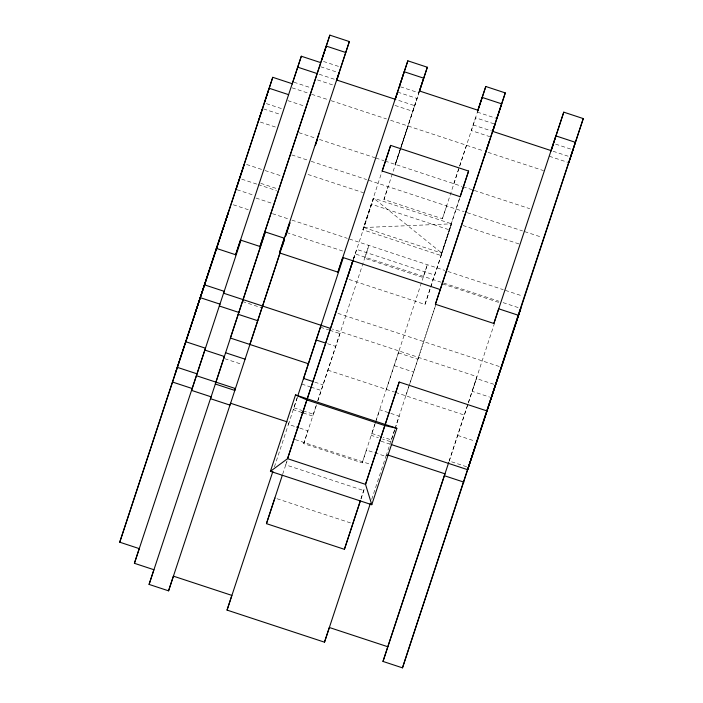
<?xml version="1.0" encoding="UTF-8"?>
<svg xmlns="http://www.w3.org/2000/svg" width="703" height="703" viewBox="0 0 703 703"><rect width="100%" height="100%" fill="white"/><g stroke="black" fill="none" stroke-linecap="round" stroke-linejoin="round"><path stroke-width="0.53" stroke-dasharray="3.52 2.64" d="M353.477 258.932L355.12 253.906L498.919 301.253M297.202 397.67L288.467 424.375L295.647 426.739M282.685 474.156L287.096 460.913M459.806 197.877L440.843 255.453L362.871 229.784L381.826 172.042M353.328 259.521L356.658 249.38L434.621 275.058L451.563 223.826L373.601 198.149L353.451 259.302M363.961 227.535L451.563 223.826L441.923 253.212L363.961 227.535L373.601 198.149L441.923 253.212L430.737 287.026M391.009 440.869L385.929 456.467L366.43 450.052L362.194 462.855L303.722 443.602L316.359 405.095M317.686 401.044L340.542 331.711M419.436 90.968L395.332 164.432L408.039 126.013M317.861 400.736L368.882 245.444L364.646 258.247L423.118 277.5L427.354 264.697L376.21 420.148M446.642 205.926L442.407 218.73L383.935 199.476L419.252 91.838M362.194 462.855L375.877 421.167M442.407 218.73L477.724 111.092M360.99 498.796L364.716 487.469M440.843 255.453L459.788 197.71M360.999 498.954L364.725 487.61M349.092 279.451L424.981 304.443L430.298 288.23M430.631 287.211L434.621 275.058M394.699 429.638L391.334 439.885L383.126 437.187M395.033 428.61L435.482 305.647M435.614 305.339L417.916 359.268L398.425 352.853M449.05 461.458L476.977 376.641L332.334 329.013M466.66 466.766L449.226 461.027L494.297 323.872M274.398 466.915L289.056 422.494M297.351 397.388L293.292 409.682L301.499 412.389M362.871 229.784L371.351 204.169L449.314 229.837M353.416 259.082L355.12 253.906M286.745 461.801L285.734 464.876L363.697 490.545M395.561 163.298L414.621 105.661L395.13 99.246M383.935 199.476L388.17 186.673M303.722 443.602L307.958 430.798L299.75 428.092M316.508 404.831L312.782 416.106L303.547 413.065M453.804 183.685L459.305 167.077M459.648 166.031L466.511 145.266M386.307 389.392L399.014 350.964M375.323 423.057L371.254 435.359L378.434 437.723M375.657 422.037L379.725 409.744L399.216 416.158L395.833 426.405M424.981 304.443L430.403 288.045M405.798 395.807L418.505 357.388M371.702 499.367L386.509 454.577M394.471 430.5L390.745 441.774L382.537 439.067M323.45 61.442L338.837 66.504M400.385 86.777L418.856 92.858M477.328 112.111L495.791 118.192M320.665 66.759L337.08 72.163M397.608 92.093L417.099 98.508L412.863 111.32L394.392 105.239M494.033 123.842L475.571 117.761L471.335 130.573L489.798 136.654M555.59 144.115L570.977 149.177M319.215 74.246L334.602 79.316M473.093 124.914L491.555 130.995M553.112 151.259L568.499 156.33M317.457 79.905L332.844 84.975M549.307 156.242L567.769 162.323M293.872 82.189L311.315 87.928M292.114 87.84L309.557 93.587M311.605 94.264L329.048 100.002M331.095 100.678L386.492 118.921M390.596 120.266L483.954 151.004M488.058 152.358L543.454 170.601M287.879 100.652L305.322 106.39M266.349 103.605L281.736 108.675M263.563 108.921L279.979 114.325M298.898 132.682L315.313 138.087M319.417 139.44L374.813 157.683M375.841 158.017L384.049 160.723M385.077 161.057L462.012 186.392M463.04 186.726L472.275 189.766M474.323 190.443L529.719 208.686M260.356 122.067L275.743 127.138M291.736 154.915L308.151 160.319M311.227 161.339L366.623 179.573M368.68 180.249L464.085 211.665M467.161 212.675L522.557 230.918M524.605 231.595L542.048 237.333M308.019 174.485L363.416 192.719M462.925 225.487L520.369 244.398M246.542 164.458L263.985 170.205M265.013 170.539L281.428 175.943M260.778 183.351L279.24 189.423M241.727 179.151L257.113 184.221M258.142 184.555L276.604 190.636M237.052 189.74L253.458 195.144M255.954 198.044L272.369 203.448M272.448 213.686L288.863 219.09M291.938 220.109L347.335 238.343M349.391 239.02L444.797 270.435M447.873 271.446L503.269 289.689M505.325 290.365L522.76 296.104M233.255 204.766L248.642 209.837M503.093 302.624L519.763 308.107M286.675 232.579L343.099 251.156M442.609 283.924L499.033 302.501M337.923 313.362L500.474 366.887M242.491 301.508L260.962 307.589M320.463 327.185L328.67 329.883M329.689 330.225L339.953 333.6M493.831 384.269L476.397 378.522L472.161 391.334L489.596 397.072M327.51 343.705L335.718 346.403M394.19 365.657L413.68 372.08M327.826 370.138L394.515 392.089M395.534 392.432L464.27 415.06M314.803 382.124L323.011 384.831M224.819 358.732L241.234 364.136M301.763 384.066L309.97 386.773M310.99 387.107L321.253 390.49M457.697 435.412L475.131 441.15M293.872 407.802L302.079 410.499M303.107 410.842L313.362 414.216M371.843 433.47L382.098 436.844M380.947 441.15L390.235 444.208M295.242 439.595L371.131 464.586M276.991 498.717L351.843 523.357"/><path stroke-width="1.05" d="M225.637 220.742L227.306 215.636M227.561 214.846L228.431 212.183M352.036 263.361L352.924 260.637M287 421.818L230.575 403.241L168.571 590.836L149.08 584.421L153.904 569.729L134.414 563.305L139.229 548.612L119.738 542.198L272.773 77.312L292.263 83.736M119.738 542.198L230.856 205.127M217.007 247.025L175.258 373.425M217.332 246.05L218.861 241.375M219.169 240.444L222.517 230.259M222.816 229.354L223.993 225.742M264.302 102.928L269.117 88.235L288.608 94.659M236.023 189.397L272.773 77.312M235.663 254.75L240.488 240.057L259.978 246.481L320.814 62.655L301.315 56.231L235.663 254.75L216.173 248.335M134.414 563.305L205.469 348.205L185.979 341.79M200.443 297.712L219.934 304.127L191.594 390.402L211.085 396.817L149.08 584.421M240.962 240.268L223.589 293.204L330.278 328.336M292.237 83.912L301.315 56.231M259.978 246.481L326.218 46.073L345.709 52.488M265.488 231.331L210.505 398.706L229.995 405.121L284.302 239.82M321.122 61.802L329.865 35.15L349.356 41.565L336.579 80.52M243.176 299.434L265.295 232.016M168.571 590.836L173.395 576.144L231.867 595.397L227.051 610.09L324.505 642.182L370.323 503.533M419.252 91.838L427.327 67.242L407.837 60.818L337.941 272.149L279.469 252.895L284.293 238.203L264.803 231.788M285.321 236.718L286.341 233.616M315.471 144.836L317.167 139.66M317.369 138.763L319.057 133.605M262.667 305.858L280.022 252.957M282.07 246.735L284.451 239.477M285.471 236.366L289.891 222.877M315.304 145.442L317.352 139.22M336.746 80.098L339.127 72.84L336.526 80.722M270.418 471.335L295.497 394.928L396.852 428.303L371.782 504.71L270.418 471.335L287.553 458.681L353.003 260.532M337.941 272.149L342.765 257.456L440.227 289.548L501.643 103.833L482.153 97.418L477.917 110.222L419.436 90.968M297.861 395.64L321.043 325.296M399.366 86.434L404.181 71.741L423.672 78.165L419.498 90.898M303.441 378.943L343.266 257.693M395.051 99.773L407.837 60.818M295.497 394.928L306.833 399.91L287.553 458.681L365.516 484.358L371.782 504.71M360.323 501.019L344.408 549.315L266.446 523.647L282.351 475.184M382.177 171.172L390.631 145.398L468.602 171.066L460.14 196.84M477.653 111.127L485.799 86.495L505.29 92.91L492.513 131.865M396.852 428.303L384.805 425.579L365.516 484.358L399.207 382.037L486.915 410.912L520.8 308.45L467.636 469.692L391.272 444.542M344.408 549.315L360.314 500.852M324.505 642.182L329.329 627.489L387.801 646.742L444.981 473.831L387.538 454.92M387.801 646.742L382.986 661.435L402.476 667.85L583.262 118.579L563.771 112.164L493.875 323.494L435.403 304.241L440.227 289.548M484.464 156.084L489.2 141.646M492.68 131.443L495.061 124.185L435.403 304.241M493.875 323.494L498.699 308.802L518.19 315.216L583.262 118.579M382.986 661.435L448.707 462.495M550.985 151.119L563.771 112.164M402.476 667.85L518.19 315.216M467.636 469.692L486.915 410.912M570.555 157.006L575.37 142.314L555.88 135.89L551.055 150.591L492.583 131.338M258.309 121.399L262.544 108.587M194.546 314.645L228.088 213.22M231.199 204.09L244.152 164.81M321.394 60.766L329.865 35.15M243.08 299.627L230.373 338.046L308.336 363.723M279.469 252.895L349.356 41.565M286.675 232.579L289.935 222.728M249.864 344.47L262.571 306.042M235.487 388.381L234.811 390.429L215.32 384.014L224.38 356.509L204.889 350.094M395.323 98.991L397.608 92.093M227.051 610.09L272.861 471.449M390.631 145.398L382.16 171.014L460.131 196.682L468.602 171.066M307.176 398.873L353.073 260.119M347.01 278.766L353.117 260.33M266.446 523.647L274.917 498.032M419.19 91.829L427.327 67.242M477.671 111.083L485.799 86.495M385.147 424.542L399.207 382.037M496.819 118.526L505.29 92.91M551.257 150.328L553.542 143.438M568.797 162.657L573.033 149.853M297.668 67.154L317.158 73.569M336.649 79.993L395.13 99.246M204.678 284.908L224.178 291.323L219.354 306.016L238.844 312.431M238.255 314.32L257.746 320.735M316.227 339.988L325.454 343.029M225.549 352.739L245.039 359.163M303.52 378.416L312.747 381.457M306.833 399.91L384.805 425.579M177.507 367.405L196.998 373.82M196.418 375.71L235.4 388.548M301.499 412.389L303.547 413.065M172.692 382.098L192.183 388.513M296.675 427.081L298.722 427.758M444.401 475.72L463.892 482.135"/></g></svg>
